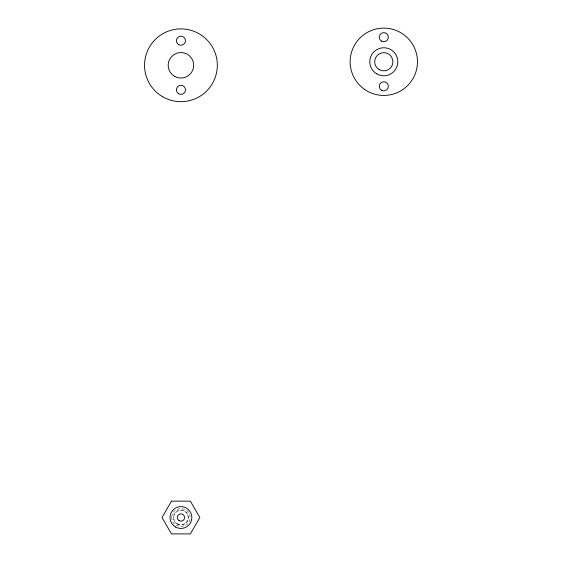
<?xml version="1.0" encoding="UTF-8"?>
<svg xmlns="http://www.w3.org/2000/svg" width="562" height="562" viewBox="0 0 562 562"><rect width="100%" height="100%" fill="white"/><g stroke="black" fill="none" stroke-linecap="round" stroke-linejoin="round"><path stroke-width="0.42" stroke-dasharray="2.81 2.11" d="M171.846 517.075C170.708 528.772 189.998 529.72 190.019 517.967C191.15 506.271 171.86 505.322 171.846 517.075M177.107 524.142A7.643 7.643 0 0 0 188.572 517.525A7.643 7.643 0 0 0 177.107 510.9A7.643 7.643 0 0 0 177.107 524.142M177.29 523.826A7.278 7.278 0 0 0 188.214 517.525A7.278 7.278 0 0 0 177.29 511.216A7.278 7.278 0 0 0 177.29 523.826"/><path stroke-width="0.84" d="M171.473 501.142L162.018 517.525L171.473 533.9L190.385 533.9L199.84 517.525L190.385 501.142L171.473 501.142M174.564 76.313A12.736 12.736 0 0 0 193.672 65.276A12.736 12.736 0 0 0 174.564 54.247A12.736 12.736 0 0 0 174.564 76.313M162.734 96.797A36.397 36.397 0 0 0 217.325 65.276A36.397 36.397 0 0 0 162.734 33.762A36.397 36.397 0 0 0 162.734 96.797M178.309 93.566A4.552 4.552 0 0 0 185.46 90.257A4.552 4.552 0 0 0 179.018 85.719A4.552 4.552 0 0 0 178.309 93.566M178.66 44.651A4.552 4.552 0 0 0 185.481 40.71A4.552 4.552 0 0 0 178.66 36.769A4.552 4.552 0 0 0 178.66 44.651M364.415 89.295A33.664 33.664 0 0 0 417.327 64.792A33.664 33.664 0 0 0 369.656 31.219A33.664 33.664 0 0 0 364.415 89.295M376.793 73.903A14.015 14.015 0 0 0 397.812 61.764A14.015 14.015 0 0 0 376.793 49.632A14.015 14.015 0 0 0 376.793 73.903M379.252 69.646A9.097 9.097 0 0 0 392.894 61.764A9.097 9.097 0 0 0 379.252 53.889A9.097 9.097 0 0 0 379.252 69.646M381.521 41.138A4.552 4.552 0 0 0 388.349 37.197A4.552 4.552 0 0 0 381.521 33.256A4.552 4.552 0 0 0 381.521 41.138M381.521 90.271A4.552 4.552 0 0 0 388.349 86.337A4.552 4.552 0 0 0 381.521 82.396A4.552 4.552 0 0 0 381.521 90.271M179.109 520.672A3.639 3.639 0 0 0 184.568 517.525A3.639 3.639 0 0 0 179.109 514.37A3.639 3.639 0 0 0 179.109 520.672M175.47 526.98A10.917 10.917 0 0 0 191.853 517.525A10.917 10.917 0 0 0 175.47 508.069A10.917 10.917 0 0 0 175.47 526.98"/></g></svg>
